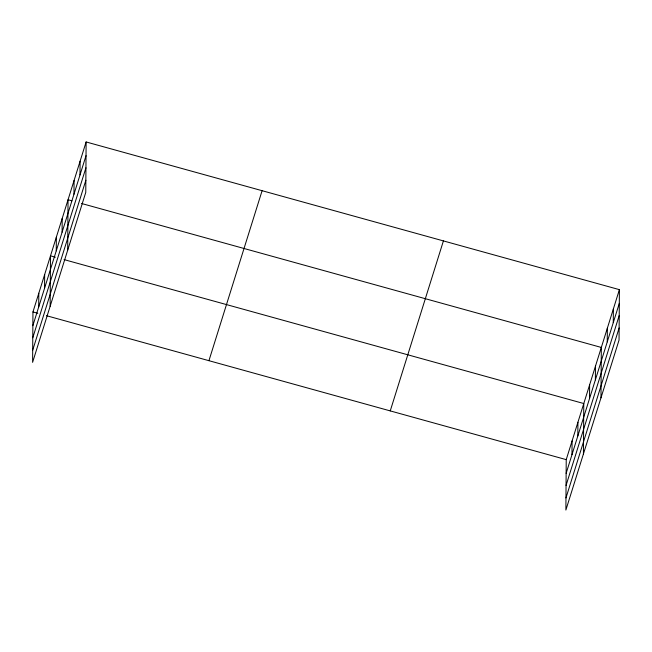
<?xml version="1.0" encoding="UTF-8"?>
<svg xmlns="http://www.w3.org/2000/svg" width="652" height="652" viewBox="0 0 652 652"><rect width="100%" height="100%" fill="white"/><g stroke="black" fill="none" stroke-linecap="round" stroke-linejoin="round"><path stroke-width="0.98" d="M86.121 141.957L32.95 311.949L32.6 362.349L85.771 192.364L86.121 141.957L619.4 289.651L619.05 340.051L565.879 510.043L566.229 459.636L619.4 289.651M38.704 306.97L38.802 293.245M44.556 288.265L44.654 274.549M50.147 306.253L50.497 255.845L55.33 257.19M56.251 250.873L56.349 237.149M62.103 232.169L62.193 218.453M67.694 250.156L68.044 199.748L71.916 200.824M73.978 194.206L74.075 180.49M80 174.94L80.098 161.223M571.983 454.664L572.073 440.939M577.827 435.96L577.925 422.243M583.426 453.947L583.776 403.539L64.035 259.594M589.53 398.568L589.62 384.843M595.374 379.863L595.472 366.147M600.973 397.85L601.323 347.443L81.581 203.497M607.248 341.901L607.346 328.176M613.279 322.634L613.377 308.918M32.853 325.666L86.031 155.673M32.771 337.777L85.942 167.784M32.681 350.246L85.86 180.254M208.933 360.686L262.104 190.694M390.246 410.899L443.417 240.906M566.132 473.36L619.302 303.367M566.05 485.463L619.221 315.478M565.96 497.941L619.131 327.948M32.95 311.949L37.783 313.286M46.488 315.698L566.229 459.636"/></g></svg>
